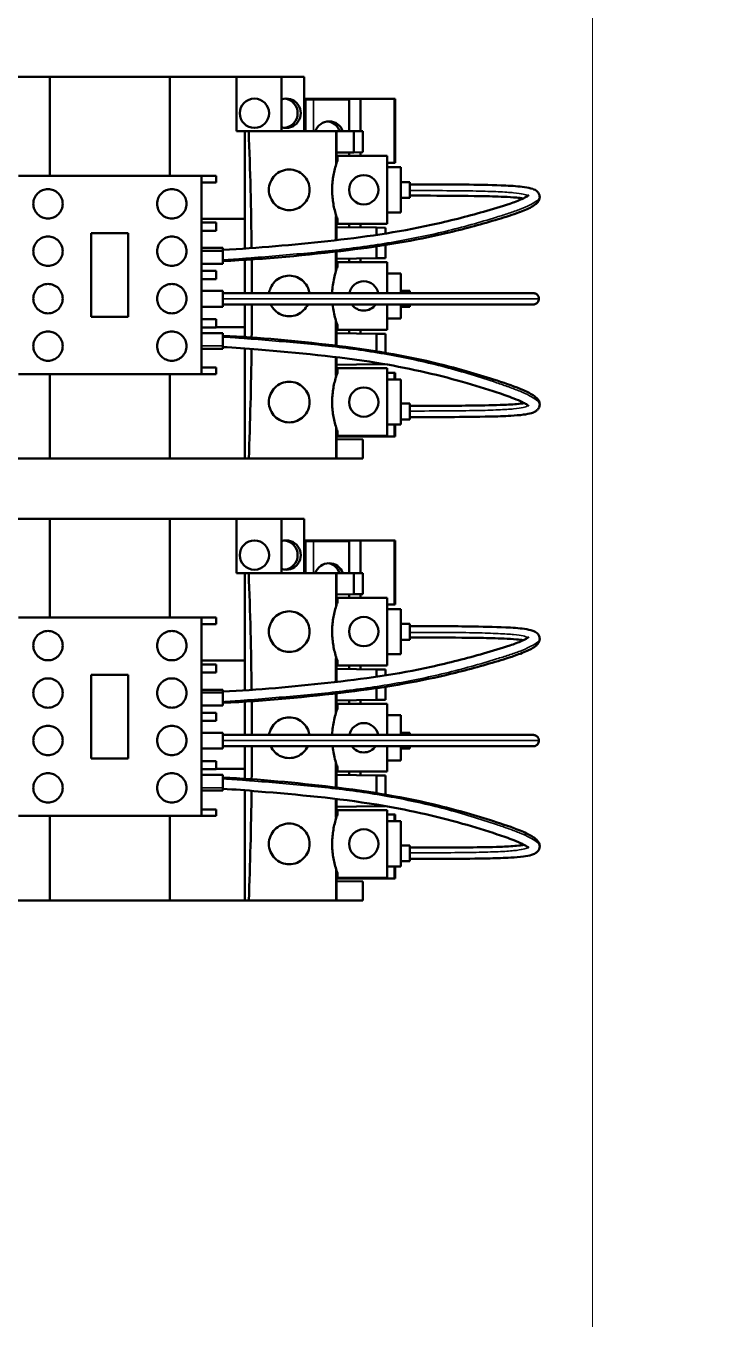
# Model space of a CAD drawing. Header units: millimetres. Extents: x -116965 to 323937, y 291661 to 566926.
# Drawn here: x -41713.4 to -41560.4, y 346438.1 to 346724.5 of the extents above; entities that cross this region are included whole.
import ezdxf

# ---------------------------------------------------------------- set-up
doc = ezdxf.new("R2010")
doc.units = ezdxf.units.MM
doc.layers.get('0').update_dxf_attribs({"lineweight": 18})
doc.layers.add('Visible (ISO)', color=7, linetype='Continuous', lineweight=50)
doc.layers.add('Visible Narrow (ISO)', color=7, linetype='Continuous', lineweight=35)

# ---------------------------------------------------------------- blocks, each defined once
blk = doc.blocks.new('*U1599')
blk.add_lwpolyline([(1050, 2200), (1050, 0), (1100, 0), (1100, 2200)], close=True)
blk = doc.blocks.new('A$C7C907E3A')
at = {"layer": 'Visible (ISO)'}
for p, q in [((217.3, 134.22), (217.3, 117.62)), ((301.8, 132.32), (301.8, 117.62)), ((236, 84.07), (236, 124.57)), ((279.9, 84.07), (279.9, 124.57)), ((236, 117.62), (217.3, 117.62)), ((217.3, 117.62), (217.3, 91.02)), ((301.8, 117.62), (279.9, 117.62)), ((301.8, 117.62), (301.8, 91.02)), ((267.2, 108.47), (248.7, 108.47)), ((248.7, 100.27), (248.7, 108.47)), ((267.2, 100.27), (267.2, 108.47)), ((267.2, 100.27), (248.7, 100.27)), ((217.3, 91.02), (236, 91.02)), ((217.3, 91.02), (217.3, 74.42)), ((279.9, 91.02), (301.8, 91.02)), ((301.8, 91.02), (301.8, 76.32)), ((279.9, 84.07), (236, 84.07)), ((236, 84.07), (236, 80.82)), ((237.45, 80.82), (237.45, 84.07)), ((241.6, 79.3), (241.6, 84.07)), ((245.09, 79.3), (245.09, 84.07)), ((246.35, 80.82), (246.35, 84.07)), ((248.15, 80.82), (248.15, 84.07)), ((250.92, 84.07), (250.92, 79.3)), ((254.42, 84.07), (254.42, 79.3)), ((257.05, 80.82), (257.05, 84.07)), ((258.85, 80.82), (258.85, 84.07)), ((260.42, 79.3), (260.42, 84.07)), ((263.29, 84.07), (263.29, 79.3)), ((263.92, 79.3), (263.92, 84.07)), ((267.75, 80.82), (267.75, 84.07)), ((269.55, 80.82), (269.55, 84.07)), ((270.4, 74.42), (270.4, 84.07)), ((278.45, 80.82), (278.45, 84.07)), ((279.9, 84.07), (279.9, 80.82)), ((236, 80.82), (237.45, 80.82)), ((246.35, 80.82), (248.15, 80.82)), ((246.4, 74.42), (246.4, 80.82)), ((257.05, 80.82), (258.85, 80.82)), ((267.75, 80.82), (269.55, 80.82)), ((278.45, 80.82), (279.9, 80.82)), ((241.6, 79.3), (242.22, 79.3)), ((242.22, 79.3), (245.09, 79.3)), ((254.42, 79.3), (250.92, 79.3)), ((260.42, 79.3), (263.29, 79.3)), ((263.29, 79.3), (263.92, 79.3)), ((289.75, 76.32), (289.75, 74.42)), ((301.8, 76.32), (289.75, 76.32)), ((301.8, 66.32), (301.8, 76.32)), ((217.3, 74.42), (217.3, 73.58)), ((241.66, 74.42), (217.3, 74.42)), ((217.3, 54.2), (217.3, 73.58)), ((251.42, 74.42), (244.21, 74.42)), ((261.28, 74.42), (253.92, 74.42)), ((289.75, 74.42), (263.79, 74.42)), ((289.75, 73.6), (289.75, 74.42)), ((289.75, 54.2), (289.75, 73.6)), ((301.8, 66.32), (289.75, 66.32)), ((301.8, 61.32), (301.8, 66.32)), ((301.8, 61.32), (289.75, 61.32)), ((296.8, 61.12), (289.75, 61.12)), ((296.8, 61.12), (296.8, 61.32)), ((296.8, 61.12), (296.8, 60.95)), ((296.8, 59.24), (296.8, 60.95)), ((296.95, 61.32), (296.95, 48.82)), ((296.8, 59.24), (296.8, 51.32)), ((217.3, 54.2), (217.3, 54.12)), ((217.3, 54.12), (217.3, 48.32)), ((221.56, 54.12), (217.3, 54.12)), ((221.48, 48.32), (221.56, 54.12)), ((221.56, 54.12), (223.8, 54.12)), ((222.15, 54.12), (222.15, 48.82)), ((222.3, 53.94), (222.3, 42.92)), ((223.3, 53.94), (222.3, 53.94)), ((235.8, 54.12), (238.04, 54.12)), ((236.3, 53.94), (236.3, 54.12)), ((237.3, 53.94), (236.3, 53.94)), ((237.3, 42.92), (237.3, 53.94)), ((239.74, 54.12), (238.04, 54.12)), ((238.16, 45.32), (238.04, 54.12)), ((245.06, 54.12), (242.27, 54.12)), ((244.94, 45.32), (245.06, 54.12)), ((245.06, 54.12), (247.3, 54.12)), ((245.8, 53.94), (245.8, 42.92)), ((246.8, 53.94), (245.8, 53.94)), ((259.3, 54.12), (261.54, 54.12)), ((260.8, 53.94), (259.8, 53.94)), ((260.8, 42.92), (260.8, 53.94)), ((263.14, 54.12), (261.54, 54.12)), ((261.66, 45.32), (261.54, 54.12)), ((268.56, 54.12), (265.66, 54.12)), ((268.44, 45.32), (268.56, 54.12)), ((268.56, 54.12), (270.8, 54.12)), ((269.3, 53.94), (269.3, 42.92)), ((270.3, 53.94), (269.3, 53.94)), ((282.8, 54.12), (285.04, 54.12)), ((284.3, 53.94), (283.3, 53.94)), ((284.3, 42.92), (284.3, 53.94)), ((285.04, 54.12), (285.09, 50.32)), ((289.75, 54.12), (285.04, 54.12)), ((289.75, 54.12), (289.75, 54.2)), ((289.75, 50.32), (289.75, 54.12)), ((222.15, 48.82), (222.15, 41.32)), ((222.15, 48.82), (222.3, 48.82)), ((245.8, 48.82), (244.99, 48.82)), ((245.8, 51.32), (245.02, 51.32)), ((261.58, 51.32), (260.8, 51.32)), ((260.8, 48.82), (261.61, 48.82)), ((268.49, 48.82), (269.3, 48.82)), ((269.3, 51.32), (268.52, 51.32)), ((285.08, 51.32), (284.3, 51.32)), ((284.3, 48.82), (285.11, 48.82)), ((285.09, 50.32), (285.12, 48.32)), ((289.75, 50.32), (285.09, 50.32)), ((296.8, 51.32), (289.75, 51.32)), ((289.75, 48.32), (289.75, 50.32)), ((289.75, 48.82), (296.95, 48.82)), ((296.95, 48.82), (296.95, 41.32)), ((217.3, 48.32), (221.48, 48.32)), ((285.12, 48.32), (289.75, 48.32)), ((238.5, 45.32), (238.16, 45.32)), ((238.16, 45.32), (238.18, 43.43)), ((244.91, 43.32), (240.7, 43.32)), ((244.94, 45.32), (241.03, 45.32)), ((244.94, 45.32), (244.91, 43.32)), ((264.28, 45.32), (261.66, 45.32)), ((261.66, 45.32), (261.69, 43.32)), ((264.59, 43.32), (261.69, 43.32)), ((268.44, 45.32), (266.81, 45.32)), ((268.41, 43.32), (267.12, 43.32)), ((268.44, 45.32), (268.41, 43.32)), ((222.15, 41.32), (222.15, 41.18)), ((222.15, 41.32), (224.8, 41.32)), ((222.15, 41.18), (224.8, 41.18)), ((222.3, 42.92), (237.3, 42.92)), ((224.8, 42.92), (224.8, 39.92)), ((234.8, 42.92), (234.8, 39.92)), ((234.8, 41.32), (236.3, 41.32)), ((234.8, 41.18), (236.3, 41.18)), ((236.3, 42.92), (236.3, 41.32)), ((236.3, 41.32), (236.3, 41.18)), ((245.8, 42.92), (251.42, 42.92)), ((248.3, 42.92), (248.3, 39.92)), ((253.92, 42.92), (260.8, 42.92)), ((258.3, 42.92), (258.3, 39.92)), ((269.3, 42.92), (284.3, 42.92)), ((271.8, 42.92), (271.8, 39.92)), ((281.8, 42.92), (281.8, 39.92)), ((282.8, 42.92), (282.8, 41.32)), ((282.8, 41.32), (282.8, 41.18)), ((282.8, 41.32), (296.95, 41.32)), ((282.8, 41.18), (296.95, 41.18)), ((296.95, 41.32), (296.95, 41.18)), ((234.8, 39.92), (224.8, 39.92)), ((225.97, 39.92), (225.97, 37.92)), ((225.97, 37.92), (225.97, 39.92)), ((225.97, 37.92), (229.47, 37.92)), ((225.97, 37.92), (225.97, 37.92)), ((229.47, 37.92), (229.47, 39.92)), ((251.42, 39.92), (248.3, 39.92)), ((250.92, 39.92), (250.92, 37.92)), ((251.42, 37.92), (250.92, 37.92)), ((258.3, 39.92), (253.92, 39.92)), ((254.42, 37.92), (253.92, 37.92)), ((254.42, 39.92), (254.42, 37.92)), ((281.8, 39.92), (271.8, 39.92)), ((275.01, 37.92), (275.01, 39.92)), ((275.01, 37.92), (278.5, 37.92)), ((278.5, 39.92), (278.5, 37.92)), ((278.5, 37.92), (278.51, 37.92)), ((278.51, 37.92), (278.51, 39.92))]:
    blk.add_line(p, q, dxfattribs=at)
for centre in [(293.75, 72.32), (229.8, 48.12), (276.8, 48.12)]:
    blk.add_circle(centre, 3.25, dxfattribs=at)
for centre, radius, start, end in [((229.8, 36.62), 18.5, 108.8243, 110.57), ((229.8, 36.62), 18.5, 69.43, 71.1757), ((253.3, 36.62), 18.5, 108.8243, 110.57), ((253.3, 36.62), 18.5, 107.2011, 108.8243), ((253.3, 36.62), 18.5, 71.1757, 72.7989), ((253.3, 36.62), 18.5, 69.43, 71.1757), ((276.8, 36.62), 18.5, 108.8243, 110.57), ((276.8, 36.62), 18.5, 69.43, 71.1757), ((253.3, 48.12), 3.25, 125.3436, 234.6564), ((253.3, 48.12), 3.25, 280.9971, 79.0028)]:
    blk.add_arc(centre, radius, start, end, dxfattribs=at)
for centre, major_axis, ratio, start_param, end_param in [((253.3, 140.76), (253.3, 0), 0.267949, 4.569782, 4.665966), ((253.3, 140.76), (253.3, 0), 0.267949, 4.676107, 4.704967), ((253.3, 140.76), (253.3, 0), 0.267949, 4.714837, 4.744287), ((253.3, 140.76), (253.3, 0), 0.267949, 4.754231, 4.856791), ((293.75, 65.28), (3.25, 0), 0.990268, 2.812894, 6.611884), ((293.75, 65.97), (3.25, 0), 0.990268, 3.249913, 6.174865), ((288.7, 55.78), (3.25, 0), 0.990268, 5.041368, 7.525003), ((288.7, 56.47), (3.25, 0), 0.990268, 5.041368, 6.174865), ((253.3, 45.46), (253.15, 0), 0.034901, 1.686206, 1.713489), ((253.3, 45.45), (253.15, 0), 0.034905, 1.624319, 1.64182), ((253.3, 45.45), (253.15, 0), 0.034905, 1.59241, 1.614305), ((253.3, 45.45), (253.15, 0), 0.034905, 1.531986, 1.549183), ((253.3, 45.45), (253.15, 0), 0.034905, 1.499773, 1.522009), ((253.3, 45.46), (253.15, 0), 0.034901, 1.426308, 1.455387)]:
    blk.add_ellipse(centre, major_axis=major_axis, ratio=ratio, start_param=start_param, end_param=end_param, dxfattribs=at)
for points, knots in [([(245.45, 118.02), (245.45, 117.61), (245.37, 117.17), (245.04, 116.38), (244.79, 116.01), (244.21, 115.43), (243.85, 115.18), (243.04, 114.85), (242.61, 114.77), (241.79, 114.77), (241.35, 114.85), (240.55, 115.18), (240.18, 115.43), (239.61, 116.01), (239.36, 116.38), (239.03, 117.17), (238.95, 117.61), (238.95, 118.42), (239.03, 118.86), (239.36, 119.66), (239.61, 120.02), (240.18, 120.6), (240.55, 120.85), (241.35, 121.18), (241.79, 121.27), (242.61, 121.27), (243.04, 121.18), (243.85, 120.85), (244.21, 120.6), (244.79, 120.02), (245.04, 119.66), (245.37, 118.86), (245.45, 118.42), (245.45, 118.02)], [0, 0, 0, 0, 0.122299, 0.122299, 0.244597, 0.244597, 0.368828, 0.368828, 0.493058, 0.493058, 0.617954, 0.617954, 0.742849, 0.742849, 0.865217, 0.865217, 0.987584, 0.987584, 1.109952, 1.109952, 1.232319, 1.232319, 1.357214, 1.357214, 1.48211, 1.48211, 1.60634, 1.60634, 1.730571, 1.730571, 1.85287, 1.85287, 1.975168, 1.975168, 1.975168, 1.975168]), ([(255.95, 118.02), (255.95, 117.61), (255.87, 117.17), (255.54, 116.37), (255.29, 116.01), (254.71, 115.43), (254.34, 115.18), (253.54, 114.85), (253.11, 114.77), (252.29, 114.77), (251.86, 114.85), (251.05, 115.18), (250.69, 115.43), (250.11, 116.01), (249.86, 116.37), (249.53, 117.17), (249.45, 117.61), (249.45, 118.42), (249.53, 118.86), (249.86, 119.66), (250.11, 120.02), (250.69, 120.6), (251.05, 120.85), (251.86, 121.18), (252.29, 121.27), (253.11, 121.27), (253.54, 121.18), (254.34, 120.85), (254.71, 120.6), (255.29, 120.03), (255.54, 119.66), (255.87, 118.86), (255.95, 118.42), (255.95, 118.02)], [0, 0, 0, 0, 0.122413, 0.122413, 0.244826, 0.244826, 0.367387, 0.367387, 0.489947, 0.489947, 0.612719, 0.612719, 0.735492, 0.735492, 0.857926, 0.857926, 0.98036, 0.98036, 1.102795, 1.102795, 1.225229, 1.225229, 1.348001, 1.348001, 1.470773, 1.470773, 1.593334, 1.593334, 1.715894, 1.715894, 1.838308, 1.838308, 1.960721, 1.960721, 1.960721, 1.960721]), ([(266.45, 118.02), (266.45, 117.61), (266.37, 117.17), (266.04, 116.37), (265.79, 116.01), (265.21, 115.43), (264.85, 115.18), (264.04, 114.85), (263.61, 114.77), (262.79, 114.77), (262.36, 114.85), (261.56, 115.18), (261.19, 115.43), (260.61, 116.01), (260.36, 116.37), (260.03, 117.17), (259.95, 117.61), (259.95, 118.42), (260.03, 118.86), (260.36, 119.66), (260.61, 120.03), (261.19, 120.6), (261.56, 120.85), (262.36, 121.18), (262.79, 121.27), (263.61, 121.27), (264.04, 121.18), (264.85, 120.85), (265.21, 120.6), (265.79, 120.02), (266.04, 119.66), (266.37, 118.86), (266.45, 118.42), (266.45, 118.02)], [0, 0, 0, 0, 0.122434, 0.122434, 0.244869, 0.244869, 0.367641, 0.367641, 0.490413, 0.490413, 0.612974, 0.612974, 0.735534, 0.735534, 0.857947, 0.857947, 0.98036, 0.98036, 1.102774, 1.102774, 1.225187, 1.225187, 1.347747, 1.347747, 1.470308, 1.470308, 1.59308, 1.59308, 1.715852, 1.715852, 1.838286, 1.838286, 1.960721, 1.960721, 1.960721, 1.960721]), ([(276.95, 118.02), (276.95, 117.61), (276.87, 117.17), (276.54, 116.38), (276.29, 116.01), (275.72, 115.43), (275.35, 115.18), (274.55, 114.85), (274.11, 114.77), (273.29, 114.77), (272.86, 114.85), (272.05, 115.18), (271.69, 115.43), (271.11, 116.01), (270.86, 116.38), (270.53, 117.17), (270.45, 117.61), (270.45, 118.42), (270.53, 118.86), (270.86, 119.66), (271.11, 120.02), (271.69, 120.6), (272.05, 120.85), (272.86, 121.18), (273.29, 121.27), (274.11, 121.27), (274.55, 121.18), (275.35, 120.85), (275.72, 120.6), (276.29, 120.02), (276.54, 119.66), (276.87, 118.86), (276.95, 118.42), (276.95, 118.02)], [-1.975168, -1.975168, -1.975168, -1.975168, -1.852801, -1.852801, -1.730433, -1.730433, -1.605538, -1.605538, -1.480642, -1.480642, -1.356412, -1.356412, -1.232181, -1.232181, -1.109883, -1.109883, -0.987584, -0.987584, -0.865286, -0.865286, -0.742987, -0.742987, -0.618756, -0.618756, -0.494526, -0.494526, -0.36963, -0.36963, -0.244735, -0.244735, -0.122368, -0.122368, 0, 0, 0, 0]), ([(245.45, 90.62), (245.45, 90.21), (245.37, 89.77), (245.04, 88.98), (244.79, 88.61), (244.21, 88.03), (243.85, 87.78), (243.04, 87.45), (242.61, 87.37), (241.79, 87.37), (241.35, 87.45), (240.55, 87.78), (240.18, 88.03), (239.61, 88.61), (239.36, 88.98), (239.03, 89.77), (238.95, 90.21), (238.95, 91.02), (239.03, 91.46), (239.36, 92.26), (239.61, 92.62), (240.18, 93.2), (240.55, 93.45), (241.35, 93.78), (241.79, 93.87), (242.61, 93.87), (243.04, 93.78), (243.85, 93.45), (244.21, 93.2), (244.79, 92.62), (245.04, 92.26), (245.37, 91.46), (245.45, 91.02), (245.45, 90.62)], [0, 0, 0, 0, 0.122299, 0.122299, 0.244597, 0.244597, 0.368828, 0.368828, 0.493058, 0.493058, 0.617954, 0.617954, 0.742849, 0.742849, 0.865217, 0.865217, 0.987584, 0.987584, 1.109952, 1.109952, 1.232319, 1.232319, 1.357214, 1.357214, 1.48211, 1.48211, 1.60634, 1.60634, 1.730571, 1.730571, 1.85287, 1.85287, 1.975168, 1.975168, 1.975168, 1.975168]), ([(255.95, 90.62), (255.95, 90.21), (255.87, 89.77), (255.54, 88.97), (255.29, 88.61), (254.71, 88.03), (254.34, 87.78), (253.54, 87.45), (253.11, 87.37), (252.29, 87.37), (251.86, 87.45), (251.05, 87.78), (250.69, 88.03), (250.11, 88.61), (249.86, 88.97), (249.53, 89.77), (249.45, 90.21), (249.45, 91.02), (249.53, 91.46), (249.86, 92.26), (250.11, 92.62), (250.69, 93.2), (251.05, 93.45), (251.86, 93.78), (252.29, 93.87), (253.11, 93.87), (253.54, 93.78), (254.34, 93.45), (254.71, 93.2), (255.29, 92.63), (255.54, 92.26), (255.87, 91.46), (255.95, 91.02), (255.95, 90.62)], [0, 0, 0, 0, 0.122413, 0.122413, 0.244826, 0.244826, 0.367387, 0.367387, 0.489947, 0.489947, 0.612719, 0.612719, 0.735492, 0.735492, 0.857926, 0.857926, 0.98036, 0.98036, 1.102795, 1.102795, 1.225229, 1.225229, 1.348001, 1.348001, 1.470773, 1.470773, 1.593334, 1.593334, 1.715894, 1.715894, 1.838308, 1.838308, 1.960721, 1.960721, 1.960721, 1.960721]), ([(266.45, 90.62), (266.45, 90.21), (266.37, 89.77), (266.04, 88.97), (265.79, 88.61), (265.21, 88.03), (264.85, 87.78), (264.04, 87.45), (263.61, 87.37), (262.79, 87.37), (262.36, 87.45), (261.56, 87.78), (261.19, 88.03), (260.61, 88.61), (260.36, 88.97), (260.03, 89.77), (259.95, 90.21), (259.95, 91.02), (260.03, 91.46), (260.36, 92.26), (260.61, 92.63), (261.19, 93.2), (261.56, 93.45), (262.36, 93.78), (262.79, 93.87), (263.61, 93.87), (264.04, 93.78), (264.85, 93.45), (265.21, 93.2), (265.79, 92.62), (266.04, 92.26), (266.37, 91.46), (266.45, 91.02), (266.45, 90.62)], [0, 0, 0, 0, 0.122434, 0.122434, 0.244869, 0.244869, 0.367641, 0.367641, 0.490413, 0.490413, 0.612974, 0.612974, 0.735534, 0.735534, 0.857947, 0.857947, 0.98036, 0.98036, 1.102774, 1.102774, 1.225187, 1.225187, 1.347747, 1.347747, 1.470308, 1.470308, 1.59308, 1.59308, 1.715852, 1.715852, 1.838286, 1.838286, 1.960721, 1.960721, 1.960721, 1.960721]), ([(276.95, 90.62), (276.95, 90.21), (276.87, 89.77), (276.54, 88.98), (276.29, 88.61), (275.72, 88.03), (275.35, 87.78), (274.55, 87.45), (274.11, 87.37), (273.29, 87.37), (272.86, 87.45), (272.05, 87.78), (271.69, 88.03), (271.11, 88.61), (270.86, 88.98), (270.53, 89.77), (270.45, 90.21), (270.45, 91.02), (270.53, 91.46), (270.86, 92.26), (271.11, 92.62), (271.69, 93.2), (272.05, 93.45), (272.86, 93.78), (273.29, 93.87), (274.11, 93.87), (274.55, 93.78), (275.35, 93.45), (275.72, 93.2), (276.29, 92.62), (276.54, 92.26), (276.87, 91.46), (276.95, 91.02), (276.95, 90.62)], [0, 0, 0, 0, 0.122368, 0.122368, 0.244735, 0.244735, 0.36963, 0.36963, 0.494526, 0.494526, 0.618756, 0.618756, 0.742987, 0.742987, 0.865286, 0.865286, 0.987584, 0.987584, 1.109883, 1.109883, 1.232181, 1.232181, 1.356412, 1.356412, 1.480642, 1.480642, 1.605538, 1.605538, 1.730433, 1.730433, 1.852801, 1.852801, 1.975168, 1.975168, 1.975168, 1.975168]), ([(228.89, 11.57), (228.89, 11.57), (228.9, 11.58), (228.95, 11.62), (228.99, 11.67), (229.12, 11.84), (229.21, 11.97), (229.46, 12.38), (229.63, 12.68), (230.06, 13.56), (230.34, 14.2), (231.06, 16.02), (231.49, 17.27), (232.72, 21.02), (233.52, 23.6), (236, 32.3), (237.44, 38.77), (239.9, 53.91), (240.7, 62.72), (241.64, 74.09), (241.86, 76.69), (241.99, 79.3)], [0.125468, 0.125468, 0.125468, 0.125468, 0.165453, 0.165453, 0.231076, 0.231076, 0.330521, 0.330521, 0.489588, 0.489588, 0.759515, 0.759515, 1.214015, 1.214015, 2.08657, 2.08657, 4.089871, 4.089871, 6.738404, 6.738404, 7.522148, 7.522148, 7.522148, 7.522148]), ([(244.5, 79.3), (244.1, 71.18), (243.32, 63.1), (241.45, 47.03), (240.1, 39), (237.21, 27.23), (236.02, 23.18), (234.14, 17.31), (233.48, 15.28), (232.35, 12.53), (231.93, 11.64), (231.24, 10.5), (231, 10.14), (230.53, 9.67), (230.34, 9.52), (230, 9.33), (229.86, 9.27), (229.58, 9.19), (229.43, 9.17), (229.27, 9.17)], [0, 0, 0, 0, 2.438643, 2.438643, 4.875763, 4.875763, 6.199908, 6.199908, 6.912497, 6.912497, 7.297876, 7.297876, 7.503982, 7.503982, 7.612862, 7.612862, 7.670807, 7.670807, 7.730367, 7.730367, 7.730367, 7.730367]), ([(252.67, 9.34), (252.54, 9.34), (252.4, 9.36), (252.14, 9.45), (252.02, 9.52), (251.8, 9.68), (251.71, 9.78), (251.56, 10.01), (251.5, 10.13), (251.45, 10.33), (251.43, 10.39), (251.42, 10.49), (251.42, 10.53), (251.42, 10.57), (251.42, 10.57), (251.42, 10.58), (251.42, 10.58), (251.42, 10.59), (251.42, 10.59), (251.42, 10.59), (251.42, 10.59), (251.42, 10.59), (251.42, 10.59), (251.42, 10.59), (251.42, 10.59), (251.42, 10.59), (251.42, 10.59), (251.42, 10.6), (251.42, 10.6), (251.42, 10.62), (251.42, 10.66), (251.42, 10.81), (251.42, 11), (251.42, 11.53), (251.42, 11.9), (251.42, 12.98), (251.42, 13.76), (251.42, 16.02), (251.42, 17.62), (251.42, 22.48), (251.42, 25.92), (251.42, 35.54), (251.42, 42), (251.42, 56.92), (251.42, 65.49), (251.42, 75.77), (251.42, 77.53), (251.42, 79.3)], [0, 0, 0, 0, 0.040454, 0.040454, 0.081095, 0.081095, 0.121727, 0.121727, 0.162357, 0.162357, 0.182473, 0.182473, 0.192639, 0.192639, 0.194399, 0.194399, 0.194945, 0.194945, 0.195197, 0.195197, 0.195706, 0.195706, 0.197727, 0.197727, 0.200078, 0.200078, 0.207131, 0.207131, 0.228294, 0.228294, 0.291921, 0.291921, 0.443048, 0.443048, 0.641725, 0.641725, 0.966859, 0.966859, 1.545119, 1.545119, 2.680556, 2.680556, 4.630892, 4.630892, 7.189173, 7.189173, 7.717362, 7.717362, 7.717362, 7.717362]), ([(253.92, 79.3), (253.92, 63.13), (253.92, 46.3), (253.92, 27.38), (253.92, 23.81), (253.92, 18.62), (253.92, 16.83), (253.92, 14.36), (253.92, 13.57), (253.92, 12.1), (253.92, 11.41), (253.92, 10.9), (253.92, 10.82), (253.92, 10.72), (253.92, 10.69), (253.92, 10.63), (253.92, 10.6), (253.92, 10.59), (253.92, 10.59), (253.92, 10.59), (253.92, 10.59), (253.92, 10.59), (253.92, 10.59), (253.92, 10.59), (253.92, 10.59), (253.92, 10.59), (253.92, 10.59), (253.92, 10.59), (253.92, 10.59), (253.92, 10.59), (253.92, 10.59), (253.92, 10.59), (253.92, 10.59), (253.92, 10.58), (253.92, 10.58), (253.92, 10.57), (253.92, 10.57), (253.92, 10.46), (253.9, 10.35), (253.84, 10.15), (253.81, 10.06), (253.71, 9.89), (253.66, 9.82), (253.49, 9.64), (253.36, 9.54), (253.14, 9.43), (253.05, 9.4), (252.86, 9.35), (252.77, 9.34), (252.67, 9.34)], [0, 0, 0, 0, 4.850478, 4.850478, 6.013924, 6.013924, 6.651026, 6.651026, 6.972158, 6.972158, 7.311895, 7.311895, 7.381926, 7.381926, 7.42534, 7.42534, 7.485755, 7.485755, 7.491572, 7.491572, 7.495255, 7.495255, 7.497425, 7.497425, 7.499717, 7.499717, 7.500881, 7.500881, 7.501782, 7.501782, 7.502322, 7.502322, 7.502615, 7.502615, 7.503016, 7.503016, 7.504903, 7.504903, 7.536367, 7.536367, 7.566644, 7.566644, 7.593932, 7.593932, 7.640982, 7.640982, 7.668565, 7.668565, 7.697635, 7.697635, 7.697635, 7.697635]), ([(275.2, 9.17), (274.99, 9.17), (274.78, 9.22), (274.39, 9.37), (274.22, 9.48), (273.89, 9.75), (273.73, 9.92), (273.31, 10.45), (273.07, 10.86), (272.41, 12.16), (272.01, 13.16), (271.09, 15.73), (270.59, 17.36), (269.07, 22.5), (268.07, 26.17), (265.56, 36.85), (264.34, 44.16), (262.34, 60.68), (261.45, 69.98), (261.01, 79.3)], [0.000672, 0.000672, 0.000672, 0.000672, 0.083461, 0.083461, 0.167783, 0.167783, 0.2786, 0.2786, 0.498046, 0.498046, 0.909942, 0.909942, 1.489227, 1.489227, 2.698545, 2.698545, 4.92723, 4.92723, 7.728909, 7.728909, 7.728909, 7.728909]), ([(263.51, 79.3), (263.89, 71.53), (264.63, 63.8), (266.27, 48.36), (267.4, 40.61), (269.88, 29.21), (270.89, 25.31), (272.52, 19.6), (273.11, 17.62), (274.05, 14.82), (274.4, 13.89), (274.96, 12.64), (275.17, 12.23), (275.46, 11.76), (275.57, 11.62), (275.63, 11.56), (275.64, 11.55), (275.64, 11.55)], [0, 0, 0, 0, 2.333509, 2.333509, 4.684413, 4.684413, 5.955374, 5.955374, 6.641195, 6.641195, 7.016435, 7.016435, 7.231859, 7.231859, 7.358697, 7.358697, 7.39596, 7.39596, 7.39596, 7.39596]), ([(234.3, 64.62), (234.3, 64.05), (234.19, 63.45), (233.73, 62.34), (233.38, 61.84), (232.58, 61.04), (232.08, 60.69), (230.97, 60.23), (230.36, 60.12), (229.23, 60.12), (228.63, 60.23), (227.52, 60.69), (227.01, 61.04), (226.22, 61.84), (225.87, 62.34), (225.41, 63.45), (225.3, 64.05), (225.3, 65.18), (225.41, 65.78), (225.87, 66.89), (226.22, 67.4), (227.01, 68.2), (227.52, 68.54), (228.63, 69), (229.23, 69.12), (230.36, 69.12), (230.97, 69), (232.08, 68.54), (232.58, 68.2), (233.38, 67.4), (233.73, 66.89), (234.19, 65.78), (234.3, 65.18), (234.3, 64.62)], [0, 0, 0, 0, 0.169464, 0.169464, 0.338927, 0.338927, 0.509103, 0.509103, 0.679279, 0.679279, 0.849675, 0.849675, 1.020071, 1.020071, 1.189557, 1.189557, 1.359043, 1.359043, 1.528528, 1.528528, 1.698014, 1.698014, 1.86841, 1.86841, 2.038806, 2.038806, 2.208982, 2.208982, 2.379158, 2.379158, 2.548622, 2.548622, 2.718085, 2.718085, 2.718085, 2.718085]), ([(253.92, 69.07), (254.29, 69.02), (254.67, 68.92), (255.58, 68.54), (256.08, 68.2), (256.88, 67.4), (257.23, 66.89), (257.69, 65.78), (257.8, 65.18), (257.8, 64.62)], [2.0950784, 2.0950784, 2.0950784, 2.0950784, 2.2036669, 2.2036669, 2.3731797, 2.3731797, 2.5426926, 2.5426926, 2.7122054, 2.7122054, 2.7122054, 2.7122054]), ([(281.3, 64.62), (281.3, 64.05), (281.19, 63.45), (280.73, 62.34), (280.38, 61.84), (279.59, 61.04), (279.08, 60.69), (277.97, 60.23), (277.37, 60.12), (276.24, 60.12), (275.63, 60.23), (274.52, 60.69), (274.02, 61.04), (273.22, 61.84), (272.87, 62.34), (272.41, 63.45), (272.3, 64.05), (272.3, 65.18), (272.41, 65.78), (272.87, 66.89), (273.22, 67.4), (274.02, 68.2), (274.52, 68.54), (275.63, 69), (276.24, 69.12), (277.37, 69.12), (277.97, 69), (279.08, 68.54), (279.59, 68.2), (280.38, 67.4), (280.73, 66.89), (281.19, 65.78), (281.3, 65.18), (281.3, 64.62)], [0, 0, 0, 0, 0.169486, 0.169486, 0.338971, 0.338971, 0.509367, 0.509367, 0.679763, 0.679763, 0.849939, 0.849939, 1.020115, 1.020115, 1.189579, 1.189579, 1.359043, 1.359043, 1.528506, 1.528506, 1.69797, 1.69797, 1.868146, 1.868146, 2.038322, 2.038322, 2.208718, 2.208718, 2.379114, 2.379114, 2.5486, 2.5486, 2.718085, 2.718085, 2.718085, 2.718085]), ([(251.42, 60.53), (250.93, 60.75), (250.48, 61.07), (249.72, 61.83), (249.37, 62.34), (248.91, 63.45), (248.8, 64.05), (248.8, 65.18), (248.91, 65.78), (249.37, 66.89), (249.72, 67.4), (250.48, 68.16), (250.93, 68.48), (251.42, 68.7)], [0.8637982, 0.8637982, 0.8637982, 0.8637982, 1.017077, 1.017077, 1.1865899, 1.1865899, 1.3561027, 1.3561027, 1.5256155, 1.5256155, 1.6951284, 1.6951284, 1.8484077, 1.8484077, 1.8484077, 1.8484077]), ([(257.8, 64.62), (257.8, 64.05), (257.69, 63.45), (257.23, 62.34), (256.88, 61.83), (256.08, 61.03), (255.58, 60.69), (254.67, 60.31), (254.29, 60.21), (253.92, 60.16)], [0, 0, 0, 0, 0.1695128, 0.1695128, 0.3390257, 0.3390257, 0.5085385, 0.5085385, 0.6171272, 0.6171272, 0.6171272, 0.6171272]), ([(235.34, 54.27), (234.88, 54.41), (234.43, 54.53), (233.96, 54.64), (233.5, 54.75), (233.04, 54.84), (232.57, 54.91), (232.1, 54.98), (231.63, 55.03), (231.15, 55.07), (230.68, 55.1), (230.21, 55.12), (229.74, 55.12), (229.26, 55.11), (228.79, 55.09), (228.32, 55.06), (227.85, 55.02), (227.38, 54.96), (226.91, 54.89), (226.44, 54.81), (225.98, 54.72), (225.52, 54.61), (225.06, 54.5), (224.6, 54.38), (224.15, 54.23)], [0, 0, 0, 0, 0.125, 0.125, 0.125, 0.25, 0.25, 0.25, 0.375, 0.375, 0.375, 0.5, 0.5, 0.5, 0.625, 0.625, 0.625, 0.75, 0.75, 0.75, 0.875, 0.875, 0.875, 1, 1, 1, 1]), ([(251.42, 55.02), (251.26, 55), (251.09, 54.98), (250.93, 54.96), (250.4, 54.9), (249.88, 54.8), (249.36, 54.69), (248.85, 54.58), (248.33, 54.44), (247.83, 54.29)], [0.6695329, 0.6695329, 0.6695329, 0.6695329, 0.7142857, 0.7142857, 0.7142857, 0.8571429, 0.8571429, 0.8571429, 1, 1, 1, 1]), ([(258.77, 54.29), (258.27, 54.44), (257.75, 54.58), (257.24, 54.69), (256.72, 54.8), (256.2, 54.9), (255.67, 54.96), (255.15, 55.03), (254.62, 55.08), (254.09, 55.1), (254.04, 55.1), (253.98, 55.1), (253.92, 55.11)], [0, 0, 0, 0, 0.1428571, 0.1428571, 0.1428571, 0.2857143, 0.2857143, 0.2857143, 0.4285714, 0.4285714, 0.4285714, 0.4441798, 0.4441798, 0.4441798, 0.4441798]), ([(282.45, 54.23), (282, 54.38), (281.54, 54.5), (281.08, 54.61), (280.62, 54.72), (280.16, 54.81), (279.69, 54.89), (279.22, 54.96), (278.75, 55.02), (278.28, 55.06), (277.81, 55.09), (277.34, 55.11), (276.86, 55.12), (276.39, 55.12), (275.92, 55.1), (275.44, 55.07), (274.97, 55.03), (274.5, 54.98), (274.03, 54.91), (273.56, 54.84), (273.1, 54.75), (272.64, 54.64), (272.17, 54.53), (271.72, 54.41), (271.26, 54.27)], [0, 0, 0, 0, 0.125, 0.125, 0.125, 0.25, 0.25, 0.25, 0.375, 0.375, 0.375, 0.5, 0.5, 0.5, 0.625, 0.625, 0.625, 0.75, 0.75, 0.75, 0.875, 0.875, 0.875, 1, 1, 1, 1]), ([(229.28, 9.17), (229.07, 9.17), (228.84, 9.22), (228.44, 9.38), (228.27, 9.5), (227.96, 9.79), (227.83, 9.96), (227.57, 10.4), (227.46, 10.68), (227.21, 11.51), (227.1, 12.12), (226.9, 13.64), (226.83, 14.6), (226.68, 17.05), (226.63, 18.6), (226.53, 23.12), (226.5, 26.15), (226.47, 32.08), (226.47, 35), (226.47, 37.92)], [0, 0, 0, 0, 0.084167, 0.084167, 0.165221, 0.165221, 0.254583, 0.254583, 0.387089, 0.387089, 0.623095, 0.623095, 0.940029, 0.940029, 1.419228, 1.419228, 2.328347, 2.328347, 3.203627, 3.203627, 3.203627, 3.203627]), ([(228.97, 37.92), (228.97, 33.53), (228.97, 29.13), (229.05, 22.46), (229.08, 20.14), (229.21, 16.66), (229.27, 15.42), (229.42, 13.67), (229.49, 13.09), (229.57, 12.58)], [0, 0, 0, 0, 1.315322, 1.315322, 2.017429, 2.017429, 2.409099, 2.409099, 2.616456, 2.616456, 2.616456, 2.616456]), ([(251.42, 10.59), (251.42, 10.59), (251.42, 10.59), (251.42, 10.59), (251.42, 10.59), (251.42, 10.6), (251.42, 10.6), (251.42, 10.62), (251.42, 10.66), (251.42, 10.82), (251.42, 10.99), (251.42, 11.44), (251.42, 11.73), (251.42, 12.45), (251.42, 12.91), (251.42, 14.14), (251.42, 14.95), (251.42, 17.21), (251.42, 18.72), (251.42, 23.32), (251.42, 26.47), (251.42, 32.38), (251.42, 35.15), (251.42, 37.92)], [0.200016, 0.200016, 0.200016, 0.200016, 0.200078, 0.200078, 0.207133, 0.207133, 0.228303, 0.228303, 0.292008, 0.292008, 0.415113, 0.415113, 0.543493, 0.543493, 0.712929, 0.712929, 0.974576, 0.974576, 1.438397, 1.438397, 2.383096, 2.383096, 3.213879, 3.213879, 3.213879, 3.213879]), ([(253.92, 37.92), (253.92, 33.56), (253.92, 29.2), (253.92, 22.59), (253.92, 20.3), (253.92, 16.83), (253.92, 15.59), (253.92, 13.77), (253.92, 13.14), (253.92, 12.11), (253.92, 11.69), (253.92, 11.17), (253.92, 11.01), (253.92, 10.76), (253.92, 10.68), (253.92, 10.61), (253.92, 10.59), (253.92, 10.59), (253.92, 10.59), (253.92, 10.59)], [0, 0, 0, 0, 1.306063, 1.306063, 1.995735, 1.995735, 2.383913, 2.383913, 2.601823, 2.601823, 2.771971, 2.771971, 2.868506, 2.868506, 2.964217, 2.964217, 3.011794, 3.011794, 3.013483, 3.013483, 3.013483, 3.013483]), ([(274.91, 12.78), (274.91, 12.79), (274.91, 12.81), (274.98, 13.29), (275.03, 13.79), (275.16, 15.18), (275.21, 16.11), (275.33, 18.76), (275.37, 20.53), (275.47, 25.94), (275.49, 29.63), (275.51, 34.85), (275.51, 36.38), (275.51, 37.92)], [0.455397, 0.455397, 0.455397, 0.455397, 0.4629, 0.4629, 0.641175, 0.641175, 0.939652, 0.939652, 1.481381, 1.481381, 2.586693, 2.586693, 3.047169, 3.047169, 3.047169, 3.047169]), ([(278.01, 37.92), (278.01, 33.53), (278, 29.13), (277.91, 22.04), (277.86, 19.3), (277.67, 15.23), (277.57, 13.8), (277.3, 11.86), (277.18, 11.23), (276.86, 10.35), (276.7, 10.03), (276.32, 9.6), (276.15, 9.46), (275.83, 9.29), (275.71, 9.25), (275.46, 9.19), (275.33, 9.17), (275.2, 9.17)], [0, 0, 0, 0, 1.315377, 1.315377, 2.144042, 2.144042, 2.606149, 2.606149, 2.860831, 2.860831, 3.015221, 3.015221, 3.103106, 3.103106, 3.151078, 3.151078, 3.200745, 3.200745, 3.200745, 3.200745])]:
    blk.add_open_spline(points, degree=3, knots=knots, dxfattribs=at)
for points in [[(223.83, 54.13), (223.93, 54.16), (224.04, 54.2), (224.15, 54.23)], [(235.34, 54.27), (235.49, 54.22), (235.63, 54.17), (235.77, 54.13)], [(270.83, 54.13), (270.97, 54.17), (271.11, 54.22), (271.26, 54.27)], [(282.45, 54.23), (282.56, 54.2), (282.67, 54.16), (282.77, 54.13)]]:
    blk.add_open_spline(points, degree=3, dxfattribs=at)
at = {"layer": 'Visible Narrow (ISO)'}
for p, q in [((242.22, 84.07), (242.22, 79.3)), ((296.8, 60.95), (289.75, 60.95)), ((296.8, 59.24), (289.75, 59.24))]:
    blk.add_line(p, q, dxfattribs=at)
for points, knots in [([(244.2, 79.3), (244.15, 78.25), (244.02, 76.16), (243.68, 72.01), (243.09, 64.76), (242.3, 56.43), (241.23, 48.18), (240.21, 42.05), (239, 36.02), (237.56, 30.1), (235.92, 24.31), (234.41, 19.64), (233.15, 15.98), (232.18, 13.43), (231.21, 11.33), (230.28, 9.8), (229.65, 9.22), (229.33, 9.17), (229.28, 9.17)], [0, 0, 0, 0, 0.03125, 0.0625, 0.125, 0.25, 0.3125, 0.375, 0.4375, 0.5, 0.5625, 0.625, 0.65625, 0.6875, 0.71875, 0.75, 0.78125, 0.7877484, 0.7877484, 0.7877484, 0.7877484]), ([(252.67, 79.3), (252.67, 77.3), (252.67, 75.29), (252.67, 73.27), (252.67, 69.18), (252.67, 65.07), (252.67, 60.95), (252.67, 56.49), (252.67, 52.03), (252.67, 47.61), (252.67, 43.19), (252.67, 38.81), (252.67, 34.52), (252.67, 29.87), (252.67, 25.32), (252.67, 20.94), (252.67, 20.32), (252.67, 19.71), (252.67, 19.11), (252.67, 18.45), (252.67, 17.81), (252.67, 17.18), (252.67, 16.55), (252.67, 15.94), (252.67, 15.36), (252.67, 15.06), (252.67, 14.76), (252.67, 14.47), (252.67, 14.16), (252.67, 13.85), (252.67, 13.56), (252.67, 12.73), (252.67, 11.99), (252.67, 11.36), (252.67, 11.03), (252.67, 10.74), (252.67, 10.48), (252.67, 10.2), (252.67, 9.96), (252.67, 9.77), (252.67, 9.6), (252.67, 9.47), (252.67, 9.4), (252.67, 9.36), (252.67, 9.34), (252.67, 9.34)], [0, 0, 0, 0, 0.0610059, 0.0610059, 0.0610059, 0.1845263, 0.1845263, 0.1845263, 0.31834, 0.31834, 0.31834, 0.4521537, 0.4521537, 0.4521537, 0.5971182, 0.5971182, 0.5971182, 0.6174784, 0.6174784, 0.6174784, 0.6395348, 0.6395348, 0.6395348, 0.6615913, 0.6615913, 0.6615913, 0.6730605, 0.6730605, 0.6730605, 0.6854856, 0.6854856, 0.6854856, 0.7204283, 0.7204283, 0.7204283, 0.7385984, 0.7385984, 0.7385984, 0.758282, 0.758282, 0.758282, 0.7764528, 0.7764528, 0.7764528, 0.7869148, 0.7869148, 0.7869148, 0.7869148]), ([(261.29, 79.3), (261.34, 78.25), (261.41, 77.2), (261.48, 76.16), (261.56, 75.12), (261.64, 74.09), (261.73, 73.05), (261.9, 70.97), (262.07, 68.9), (262.25, 66.83), (262.6, 62.67), (262.98, 58.51), (263.45, 54.37), (263.93, 50.23), (264.48, 46.12), (265.16, 42.07), (265.51, 40.04), (265.88, 38.03), (266.28, 36.04), (266.69, 34.04), (267.13, 32.07), (267.6, 30.12), (268.07, 28.17), (268.57, 26.24), (269.1, 24.34), (269.62, 22.44), (270.18, 20.58), (270.75, 18.73), (271.03, 17.81), (271.32, 16.89), (271.61, 16.01), (271.91, 15.13), (272.2, 14.28), (272.5, 13.5), (272.8, 12.73), (273.1, 12.03), (273.4, 11.42), (273.69, 10.82), (273.98, 10.31), (274.25, 9.92), (274.53, 9.54), (274.8, 9.28), (275.05, 9.2), (275.1, 9.18), (275.15, 9.17), (275.2, 9.17)], [0, 0, 0, 0, 0.03125, 0.03125, 0.03125, 0.0625, 0.0625, 0.0625, 0.125, 0.125, 0.125, 0.25, 0.25, 0.25, 0.375, 0.375, 0.375, 0.4375, 0.4375, 0.4375, 0.5, 0.5, 0.5, 0.5625, 0.5625, 0.5625, 0.625, 0.625, 0.625, 0.65625, 0.65625, 0.65625, 0.6875, 0.6875, 0.6875, 0.71875, 0.71875, 0.71875, 0.75, 0.75, 0.75, 0.78125, 0.78125, 0.78125, 0.78776, 0.78776, 0.78776, 0.78776]), ([(229.06, 11.76), (229.03, 11.79), (228.99, 11.83), (228.96, 11.87), (228.84, 12.05), (228.72, 12.35), (228.61, 12.85), (228.5, 13.34), (228.39, 14.02), (228.3, 14.94), (228.21, 15.85), (228.14, 16.99), (228.07, 18.37), (228.01, 19.75), (227.96, 21.38), (227.93, 23.27), (227.89, 25.16), (227.86, 27.31), (227.84, 29.75), (227.83, 32.18), (227.82, 34.9), (227.82, 37.92)], [0.8041506, 0.8041506, 0.8041506, 0.8041506, 0.8122147, 0.8122147, 0.8122147, 0.843516, 0.843516, 0.843516, 0.8748173, 0.8748173, 0.8748173, 0.9061185, 0.9061185, 0.9061185, 0.9374198, 0.9374198, 0.9374198, 0.9687211, 0.9687211, 0.9687211, 1, 1, 1, 1]), ([(275.45, 11.79), (275.47, 11.82), (275.48, 11.84), (275.5, 11.87), (275.62, 12.05), (275.74, 12.35), (275.84, 12.85), (275.95, 13.34), (276.05, 14.02), (276.14, 14.94), (276.23, 15.85), (276.31, 16.99), (276.37, 18.37), (276.44, 19.75), (276.49, 21.38), (276.53, 23.27), (276.57, 25.16), (276.6, 27.31), (276.61, 29.75), (276.63, 32.18), (276.64, 34.9), (276.64, 37.92)], [0.8070319, 0.8070319, 0.8070319, 0.8070319, 0.8122147, 0.8122147, 0.8122147, 0.843516, 0.843516, 0.843516, 0.8748173, 0.8748173, 0.8748173, 0.9061185, 0.9061185, 0.9061185, 0.9374198, 0.9374198, 0.9374198, 0.9687211, 0.9687211, 0.9687211, 1, 1, 1, 1])]:
    blk.add_open_spline(points, degree=3, knots=knots, dxfattribs=at)

msp = doc.modelspace()

# ---------------------------------------------------------------- block references
msp.add_blockref('*U1599', (-42637.949803, 346151.783643))
at = {"lineweight": -3, "ltscale": 5, "rotation": 89.99999999999999}
for p in [(-41590.475823, 346411.383646), (-41590.475823, 346313.560332)]:
    msp.add_blockref('A$C7C907E3A', p, dxfattribs=at)

doc.saveas('drawing.dxf')
